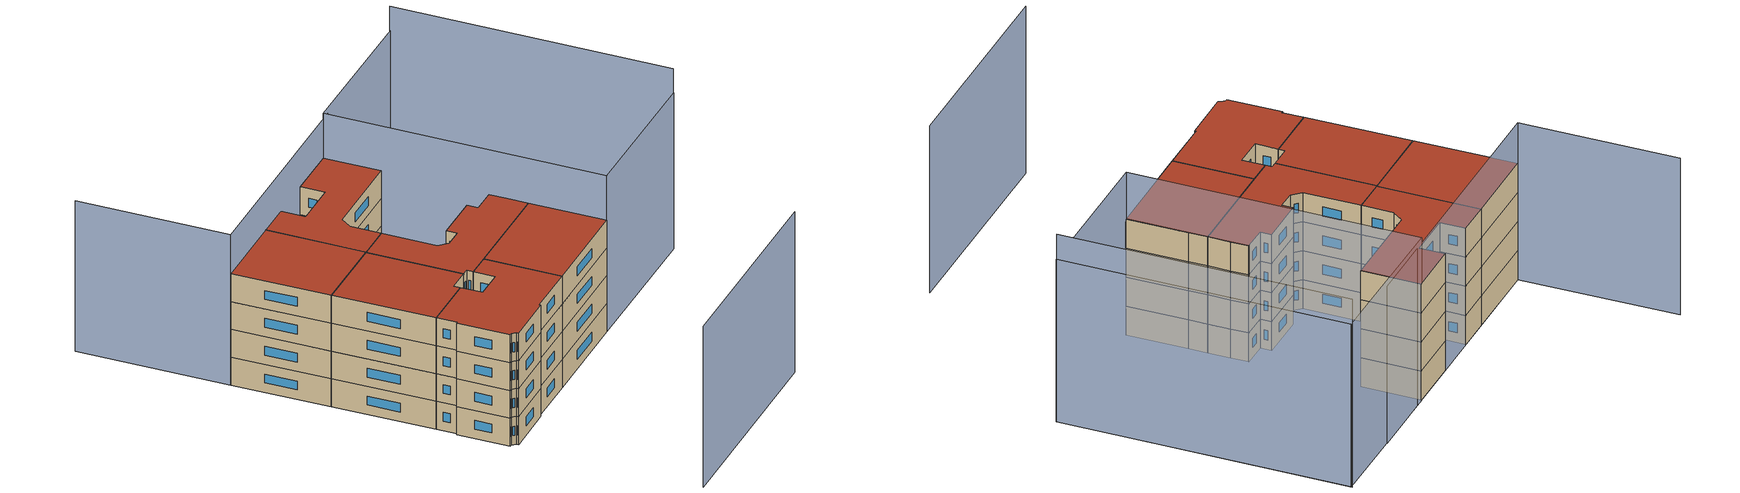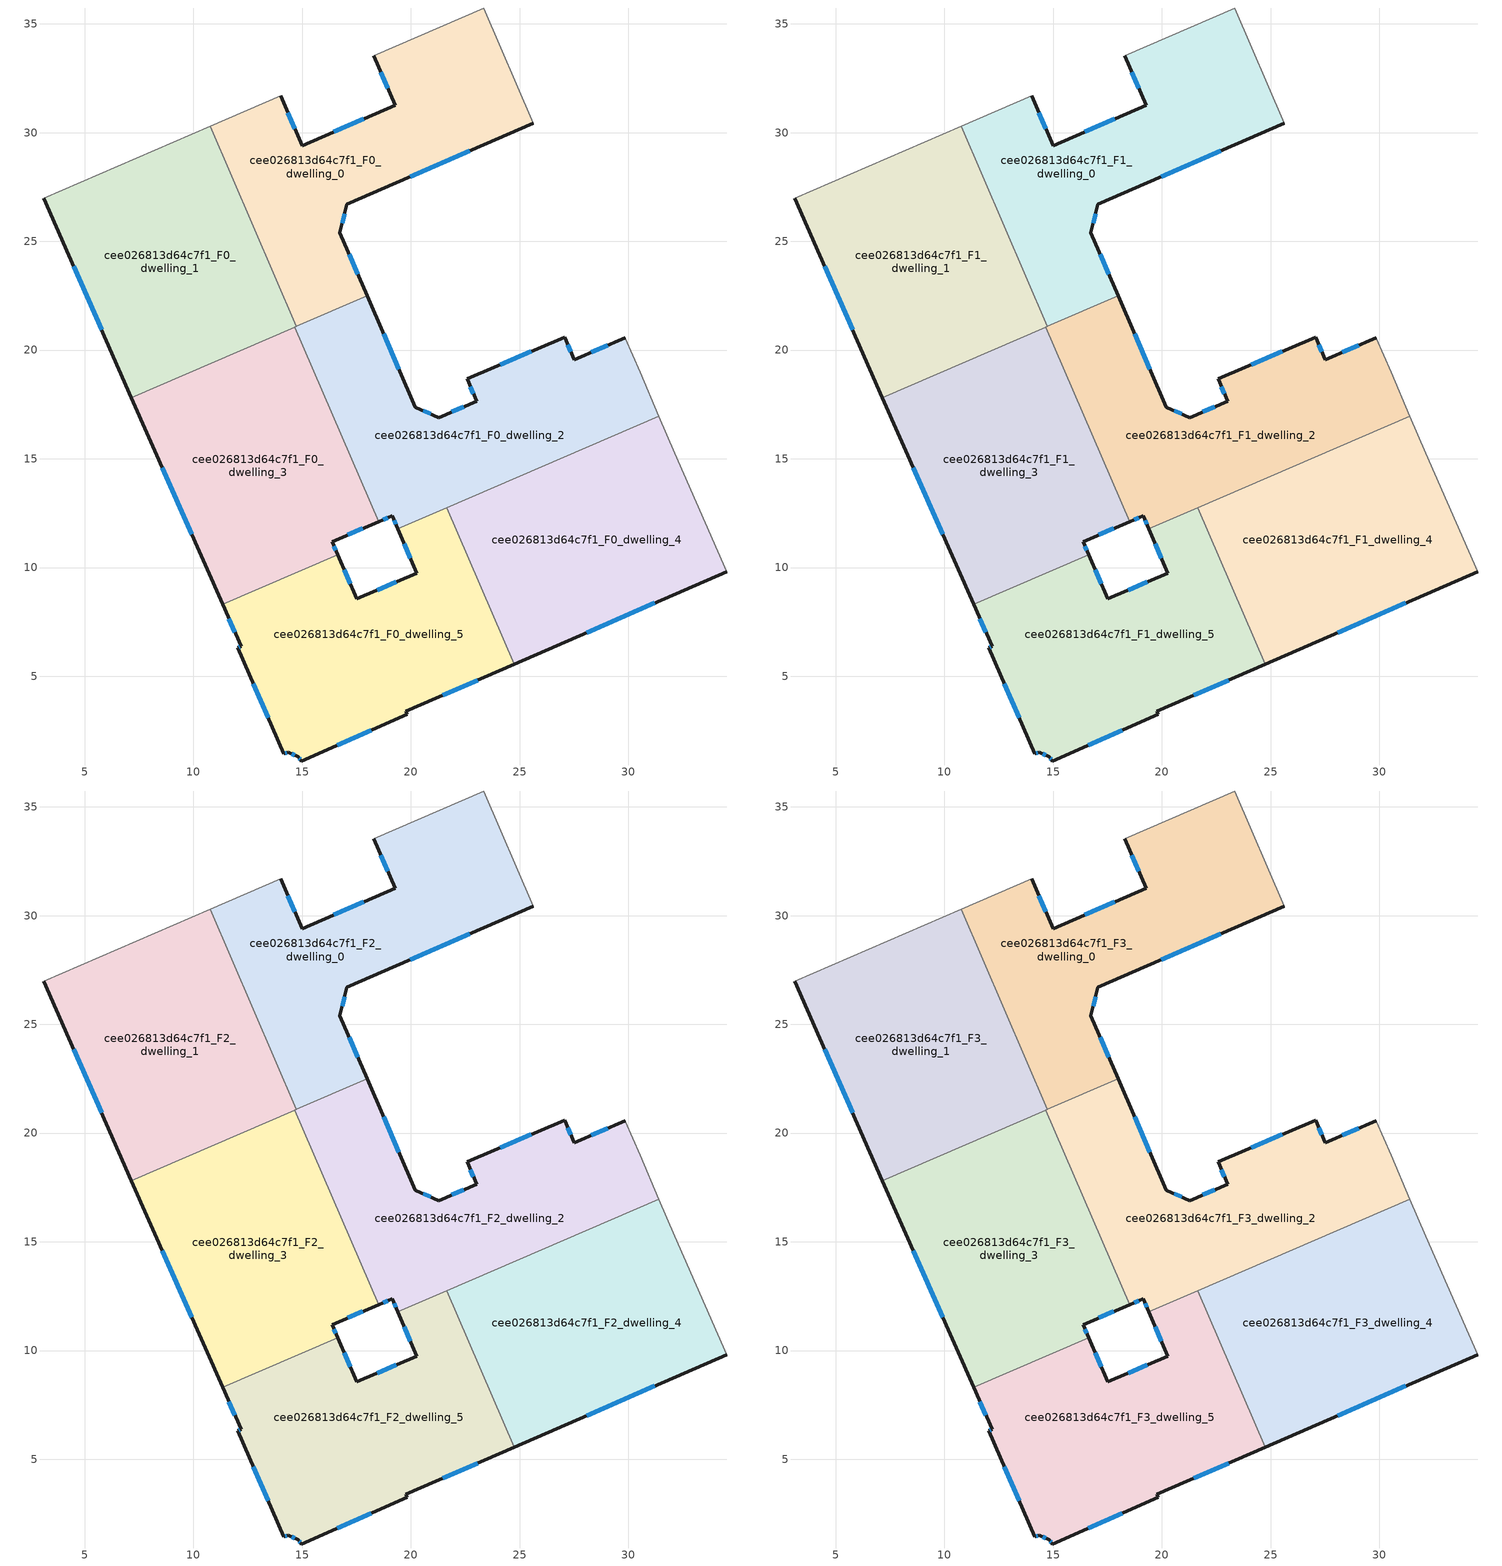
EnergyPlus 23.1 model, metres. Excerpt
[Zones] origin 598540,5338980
cee026813d64c7f1_F0_dwelling_0
 floor ground (EU_floor_Construction): 23.34,35.73 25.63,30.42 17.05,26.71 16.73,25.39 17.99,22.5 14.73,21.09 10.76,30.28 14.01,31.69 15,29.41 19.27,31.26 18.28,33.54 z0
 wall outside (EU_wall_Construction): 18.28,33.54 19.27,31.26 15,29.41 14.01,31.69 / 17.99,22.5 16.73,25.39 17.05,26.71 25.63,30.42 z0:3
 wall adiabatic (EU_wall_Construction): 25.63,30.42 23.34,35.73 18.28,33.54 / 14.01,31.69 10.76,30.28 z0:3
 wall to cee026813d64c7f1_F0_dwelling_1 (EU_wall_Construction): 10.76,30.28 14.73,21.09 z0:3
 wall to cee026813d64c7f1_F0_dwelling_2 (EU_wall_Construction): 14.73,21.09 17.99,22.5 z0:3
 window (EU_Window_Construction): 18.62,32.77 18.94,32.04 / 19.97,27.97 22.71,29.16 / 16.84,25.84 16.94,26.26 / 17.56,23.48 17.16,24.4 / 14.66,30.18 14.34,30.91 / 17.82,30.63 16.45,30.04 z1.02:1.98
cee026813d64c7f1_F0_dwelling_1
 floor ground (EU_floor_Construction): 10.76,30.28 14.73,21.09 7.14,17.82 3.11,26.97 z0
 wall outside (EU_wall_Construction): 3.11,26.97 7.14,17.82 z0:3
 wall adiabatic (EU_wall_Construction): 10.76,30.28 3.11,26.97 z0:3
 wall to cee026813d64c7f1_F0_dwelling_3 (EU_wall_Construction): 7.14,17.82 14.65,21.06 z0:3
 wall to cee026813d64c7f1_F0_dwelling_2 (EU_wall_Construction): 14.65,21.06 14.73,21.09 z0:3
 window (EU_Window_Construction): 4.48,23.86 5.77,20.93 z1.02:1.98
cee026813d64c7f1_F0_dwelling_2
 floor ground (EU_floor_Construction): 29.85,20.58 29.86,20.53 30.54,18.99 31.4,16.96 19.4,11.78 19.14,12.38 18.51,12.11 14.65,21.06 17.99,22.5 20.2,17.38 21.27,16.9 23.02,17.65 22.58,18.67 27.07,20.6 27.51,19.57 z0
 wall outside (EU_wall_Construction): 29.85,20.58 27.51,19.57 27.07,20.6 22.58,18.67 23.02,17.65 21.27,16.9 20.2,17.38 17.99,22.5 / 18.51,12.11 19.14,12.38 19.4,11.78 z0:3
 wall adiabatic (EU_wall_Construction): 31.4,16.96 30.54,18.99 29.86,20.53 29.85,20.58 z0:3
 wall to cee026813d64c7f1_F0_dwelling_3 (EU_wall_Construction): 14.65,21.06 18.51,12.11 z0:3
 wall to cee026813d64c7f1_F0_dwelling_4 (EU_wall_Construction): 21.65,12.76 31.4,16.96 z0:3
 wall to cee026813d64c7f1_F0_dwelling_5 (EU_wall_Construction): 19.4,11.78 21.65,12.76 z0:3
 window (EU_Window_Construction): 25.54,19.94 24.11,19.32 / 27.36,19.92 27.22,20.25 / 29.05,20.23 28.3,19.91 / 19.23,12.18 19.31,11.99 / 18.73,12.2 18.93,12.29 / 19.45,19.12 18.74,20.76 / 20.91,17.06 20.57,17.21 / 22.42,17.39 21.87,17.15 / 22.73,18.32 22.87,17.99 z1.02:1.98
cee026813d64c7f1_F0_dwelling_3
 floor ground (EU_floor_Construction): 14.65,21.06 18.51,12.11 16.37,11.19 16.63,10.59 11.34,8.3 7.14,17.82 z0
 wall outside (EU_wall_Construction): 7.14,17.82 11.34,8.3 / 16.63,10.59 16.37,11.19 18.51,12.11 z0:3
 wall to cee026813d64c7f1_F0_dwelling_5 (EU_wall_Construction): 11.34,8.3 16.63,10.59 z0:3
 window (EU_Window_Construction): 8.57,14.58 9.91,11.54 / 17.1,11.5 17.78,11.8 / 16.54,10.79 16.46,10.99 z1.02:1.98
cee026813d64c7f1_F0_dwelling_4
 floor ground (EU_floor_Construction): 32.13,15.26 34.53,9.82 24.76,5.56 21.65,12.76 31.4,16.96 z0
 wall outside (EU_wall_Construction): 24.76,5.56 34.53,9.82 z0:3
 wall to cee026813d64c7f1_F0_dwelling_5 (EU_wall_Construction): 21.65,12.76 24.76,5.56 z0:3
 wall adiabatic (EU_wall_Construction): 34.53,9.82 32.13,15.26 31.4,16.96 z0:3
 window (EU_Window_Construction): 28.08,7.01 31.2,8.37 z1.02:1.98
cee026813d64c7f1_F0_dwelling_5
 floor ground (EU_floor_Construction): 21.65,12.76 24.76,5.56 19.77,3.39 19.82,3.26 14.95,1.1 14.83,1.3 14.35,1.5 14.15,1.43 12.03,6.31 12.19,6.37 11.34,8.3 16.63,10.59 17.51,8.55 20.28,9.74 19.4,11.78 z0
 wall outside (EU_wall_Construction): 11.34,8.3 12.19,6.37 12.03,6.31 14.15,1.43 14.35,1.5 14.83,1.3 14.95,1.1 19.82,3.26 19.77,3.39 24.76,5.56 / 19.4,11.78 20.28,9.74 17.51,8.55 16.63,10.59 z0:3
 window (EU_Window_Construction): 16.61,1.84 18.16,2.52 / 14.87,1.24 14.91,1.17 / 14.51,1.43 14.67,1.37 / 14.22,1.45 14.28,1.47 / 12.75,4.65 13.43,3.09 / 12.13,6.35 12.08,6.33 / 11.63,7.64 11.9,7.03 / 17.21,9.25 16.93,9.9 / 19.33,9.34 18.45,8.96 / 19.7,11.09 19.98,10.44 / 21.47,4.13 23.06,4.82 z1.02:1.98
cee026813d64c7f1_F1_dwelling_0
 floor to cee026813d64c7f1_F0_dwelling_0 (EU_floor_Construction): 23.34,35.73 25.63,30.42 17.05,26.71 16.73,25.39 17.99,22.5 14.73,21.09 10.76,30.28 14.01,31.69 15,29.41 19.27,31.26 18.28,33.54 z3
 wall outside (EU_wall_Construction): 18.28,33.54 19.27,31.26 15,29.41 14.01,31.69 / 17.99,22.5 16.73,25.39 17.05,26.71 25.63,30.42 z3:6
 wall adiabatic (EU_wall_Construction): 25.63,30.42 23.34,35.73 18.28,33.54 / 14.01,31.69 10.76,30.28 z3:6
 wall to cee026813d64c7f1_F1_dwelling_1 (EU_wall_Construction): 10.76,30.28 14.73,21.09 z3:6
 wall to cee026813d64c7f1_F1_dwelling_2 (EU_wall_Construction): 14.73,21.09 17.99,22.5 z3:6
 window (EU_Window_Construction): 18.62,32.77 18.94,32.04 / 19.97,27.97 22.71,29.16 / 16.84,25.84 16.94,26.26 / 17.56,23.48 17.16,24.4 / 14.66,30.18 14.34,30.91 / 17.82,30.63 16.45,30.04 z4.02:4.98
cee026813d64c7f1_F1_dwelling_1
 floor to cee026813d64c7f1_F0_dwelling_1 (EU_floor_Construction): 10.76,30.28 14.73,21.09 7.14,17.82 3.11,26.97 z3
 wall outside (EU_wall_Construction): 3.11,26.97 7.14,17.82 z3:6
 wall adiabatic (EU_wall_Construction): 10.76,30.28 3.11,26.97 z3:6
 wall to cee026813d64c7f1_F1_dwelling_3 (EU_wall_Construction): 7.14,17.82 14.65,21.06 z3:6
 wall to cee026813d64c7f1_F1_dwelling_2 (EU_wall_Construction): 14.65,21.06 14.73,21.09 z3:6
 window (EU_Window_Construction): 4.48,23.86 5.77,20.93 z4.02:4.98
cee026813d64c7f1_F1_dwelling_2
 floor to cee026813d64c7f1_F0_dwelling_2 (EU_floor_Construction): 29.85,20.58 29.86,20.53 30.54,18.99 31.4,16.96 19.4,11.78 19.14,12.38 18.51,12.11 14.65,21.06 17.99,22.5 20.2,17.38 21.27,16.9 23.02,17.65 22.58,18.67 27.07,20.6 27.51,19.57 z3
 wall outside (EU_wall_Construction): 29.85,20.58 27.51,19.57 27.07,20.6 22.58,18.67 23.02,17.65 21.27,16.9 20.2,17.38 17.99,22.5 / 18.51,12.11 19.14,12.38 19.4,11.78 z3:6
 wall adiabatic (EU_wall_Construction): 31.4,16.96 30.54,18.99 29.86,20.53 29.85,20.58 z3:6
 wall to cee026813d64c7f1_F1_dwelling_3 (EU_wall_Construction): 14.65,21.06 18.51,12.11 z3:6
 wall to cee026813d64c7f1_F1_dwelling_4 (EU_wall_Construction): 21.65,12.76 31.4,16.96 z3:6
 wall to cee026813d64c7f1_F1_dwelling_5 (EU_wall_Construction): 19.4,11.78 21.65,12.76 z3:6
 window (EU_Window_Construction): 25.54,19.94 24.11,19.32 / 27.36,19.92 27.22,20.25 / 29.05,20.23 28.3,19.91 / 19.23,12.18 19.31,11.99 / 18.73,12.2 18.93,12.29 / 19.45,19.12 18.74,20.76 / 20.91,17.06 20.57,17.21 / 22.42,17.39 21.87,17.15 / 22.73,18.32 22.87,17.99 z4.02:4.98
cee026813d64c7f1_F1_dwelling_3
 floor to cee026813d64c7f1_F0_dwelling_3 (EU_floor_Construction): 14.65,21.06 18.51,12.11 16.37,11.19 16.63,10.59 11.34,8.3 7.14,17.82 z3
 wall outside (EU_wall_Construction): 7.14,17.82 11.34,8.3 / 16.63,10.59 16.37,11.19 18.51,12.11 z3:6
 wall to cee026813d64c7f1_F1_dwelling_5 (EU_wall_Construction): 11.34,8.3 16.63,10.59 z3:6
 window (EU_Window_Construction): 8.57,14.58 9.91,11.54 / 17.1,11.5 17.78,11.8 / 16.54,10.79 16.46,10.99 z4.02:4.98
cee026813d64c7f1_F1_dwelling_4
 floor to cee026813d64c7f1_F0_dwelling_4 (EU_floor_Construction): 32.13,15.26 34.53,9.82 24.76,5.56 21.65,12.76 31.4,16.96 z3
 wall outside (EU_wall_Construction): 24.76,5.56 34.53,9.82 z3:6
 wall to cee026813d64c7f1_F1_dwelling_5 (EU_wall_Construction): 21.65,12.76 24.76,5.56 z3:6
 wall adiabatic (EU_wall_Construction): 34.53,9.82 32.13,15.26 31.4,16.96 z3:6
 window (EU_Window_Construction): 28.08,7.01 31.2,8.37 z4.02:4.98
cee026813d64c7f1_F1_dwelling_5
 floor to cee026813d64c7f1_F0_dwelling_5 (EU_floor_Construction): 21.65,12.76 24.76,5.56 19.77,3.39 19.82,3.26 14.95,1.1 14.83,1.3 14.35,1.5 14.15,1.43 12.03,6.31 12.19,6.37 11.34,8.3 16.63,10.59 17.51,8.55 20.28,9.74 19.4,11.78 z3
 wall outside (EU_wall_Construction): 11.34,8.3 12.19,6.37 12.03,6.31 14.15,1.43 14.35,1.5 14.83,1.3 14.95,1.1 19.82,3.26 19.77,3.39 24.76,5.56 / 19.4,11.78 20.28,9.74 17.51,8.55 16.63,10.59 z3:6
 window (EU_Window_Construction): 16.61,1.84 18.16,2.52 / 14.87,1.24 14.91,1.17 / 14.51,1.43 14.67,1.37 / 14.22,1.45 14.28,1.47 / 12.75,4.65 13.43,3.09 / 12.13,6.35 12.08,6.33 / 11.63,7.64 11.9,7.03 / 17.21,9.25 16.93,9.9 / 19.33,9.34 18.45,8.96 / 19.7,11.09 19.98,10.44 / 21.47,4.13 23.06,4.82 z4.02:4.98
cee026813d64c7f1_F2_dwelling_0
 floor to cee026813d64c7f1_F1_dwelling_0 (EU_floor_Construction): 23.34,35.73 25.63,30.42 17.05,26.71 16.73,25.39 17.99,22.5 14.73,21.09 10.76,30.28 14.01,31.69 15,29.41 19.27,31.26 18.28,33.54 z6
 wall outside (EU_wall_Construction): 18.28,33.54 19.27,31.26 15,29.41 14.01,31.69 / 17.99,22.5 16.73,25.39 17.05,26.71 25.63,30.42 z6:9
 wall adiabatic (EU_wall_Construction): 25.63,30.42 23.34,35.73 18.28,33.54 / 14.01,31.69 10.76,30.28 z6:9
 wall to cee026813d64c7f1_F2_dwelling_1 (EU_wall_Construction): 10.76,30.28 14.73,21.09 z6:9
 wall to cee026813d64c7f1_F2_dwelling_2 (EU_wall_Construction): 14.73,21.09 17.99,22.5 z6:9
 window (EU_Window_Construction): 18.62,32.77 18.94,32.04 / 19.97,27.97 22.71,29.16 / 16.84,25.84 16.94,26.26 / 17.56,23.48 17.16,24.4 / 14.66,30.18 14.34,30.91 / 17.82,30.63 16.45,30.04 z7.02:7.98
cee026813d64c7f1_F2_dwelling_1
 floor to cee026813d64c7f1_F1_dwelling_1 (EU_floor_Construction): 10.76,30.28 14.73,21.09 7.14,17.82 3.11,26.97 z6
 wall outside (EU_wall_Construction): 3.11,26.97 7.14,17.82 z6:9
 wall adiabatic (EU_wall_Construction): 10.76,30.28 3.11,26.97 z6:9
 wall to cee026813d64c7f1_F2_dwelling_3 (EU_wall_Construction): 7.14,17.82 14.65,21.06 z6:9
 wall to cee026813d64c7f1_F2_dwelling_2 (EU_wall_Construction): 14.65,21.06 14.73,21.09 z6:9
 window (EU_Window_Construction): 4.48,23.86 5.77,20.93 z7.02:7.98
cee026813d64c7f1_F2_dwelling_2
 floor to cee026813d64c7f1_F1_dwelling_2 (EU_floor_Construction): 29.85,20.58 29.86,20.53 30.54,18.99 31.4,16.96 19.4,11.78 19.14,12.38 18.51,12.11 14.65,21.06 17.99,22.5 20.2,17.38 21.27,16.9 23.02,17.65 22.58,18.67 27.07,20.6 27.51,19.57 z6
 wall outside (EU_wall_Construction): 29.85,20.58 27.51,19.57 27.07,20.6 22.58,18.67 23.02,17.65 21.27,16.9 20.2,17.38 17.99,22.5 / 18.51,12.11 19.14,12.38 19.4,11.78 z6:9
 wall adiabatic (EU_wall_Construction): 31.4,16.96 30.54,18.99 29.86,20.53 29.85,20.58 z6:9
 wall to cee026813d64c7f1_F2_dwelling_3 (EU_wall_Construction): 14.65,21.06 18.51,12.11 z6:9
 wall to cee026813d64c7f1_F2_dwelling_4 (EU_wall_Construction): 21.65,12.76 31.4,16.96 z6:9
 wall to cee026813d64c7f1_F2_dwelling_5 (EU_wall_Construction): 19.4,11.78 21.65,12.76 z6:9
 window (EU_Window_Construction): 25.54,19.94 24.11,19.32 / 27.36,19.92 27.22,20.25 / 29.05,20.23 28.3,19.91 / 19.23,12.18 19.31,11.99 / 18.73,12.2 18.93,12.29 / 19.45,19.12 18.74,20.76 / 20.91,17.06 20.57,17.21 / 22.42,17.39 21.87,17.15 / 22.73,18.32 22.87,17.99 z7.02:7.98
cee026813d64c7f1_F2_dwelling_3
 floor to cee026813d64c7f1_F1_dwelling_3 (EU_floor_Construction): 14.65,21.06 18.51,12.11 16.37,11.19 16.63,10.59 11.34,8.3 7.14,17.82 z6
 wall outside (EU_wall_Construction): 7.14,17.82 11.34,8.3 / 16.63,10.59 16.37,11.19 18.51,12.11 z6:9
 wall to cee026813d64c7f1_F2_dwelling_5 (EU_wall_Construction): 11.34,8.3 16.63,10.59 z6:9
 window (EU_Window_Construction): 8.57,14.58 9.91,11.54 / 17.1,11.5 17.78,11.8 / 16.54,10.79 16.46,10.99 z7.02:7.98
cee026813d64c7f1_F2_dwelling_4
 floor to cee026813d64c7f1_F1_dwelling_4 (EU_floor_Construction): 32.13,15.26 34.53,9.82 24.76,5.56 21.65,12.76 31.4,16.96 z6
 wall outside (EU_wall_Construction): 24.76,5.56 34.53,9.82 z6:9
 wall to cee026813d64c7f1_F2_dwelling_5 (EU_wall_Construction): 21.65,12.76 24.76,5.56 z6:9
 wall adiabatic (EU_wall_Construction): 34.53,9.82 32.13,15.26 31.4,16.96 z6:9
 window (EU_Window_Construction): 28.08,7.01 31.2,8.37 z7.02:7.98
cee026813d64c7f1_F2_dwelling_5
 floor to cee026813d64c7f1_F1_dwelling_5 (EU_floor_Construction): 21.65,12.76 24.76,5.56 19.77,3.39 19.82,3.26 14.95,1.1 14.83,1.3 14.35,1.5 14.15,1.43 12.03,6.31 12.19,6.37 11.34,8.3 16.63,10.59 17.51,8.55 20.28,9.74 19.4,11.78 z6
 wall outside (EU_wall_Construction): 11.34,8.3 12.19,6.37 12.03,6.31 14.15,1.43 14.35,1.5 14.83,1.3 14.95,1.1 19.82,3.26 19.77,3.39 24.76,5.56 / 19.4,11.78 20.28,9.74 17.51,8.55 16.63,10.59 z6:9
 window (EU_Window_Construction): 16.61,1.84 18.16,2.52 / 14.87,1.24 14.91,1.17 / 14.51,1.43 14.67,1.37 / 14.22,1.45 14.28,1.47 / 12.75,4.65 13.43,3.09 / 12.13,6.35 12.08,6.33 / 11.63,7.64 11.9,7.03 / 17.21,9.25 16.93,9.9 / 19.33,9.34 18.45,8.96 / 19.7,11.09 19.98,10.44 / 21.47,4.13 23.06,4.82 z7.02:7.98
cee026813d64c7f1_F3_dwelling_0
 floor to cee026813d64c7f1_F2_dwelling_0 (EU_floor_Construction): 23.34,35.73 25.63,30.42 17.05,26.71 16.73,25.39 17.99,22.5 14.73,21.09 10.76,30.28 14.01,31.69 15,29.41 19.27,31.26 18.28,33.54 z9
 wall outside (EU_wall_Construction): 18.28,33.54 19.27,31.26 15,29.41 14.01,31.69 / 17.99,22.5 16.73,25.39 17.05,26.71 25.63,30.42 z9:12
 wall adiabatic (EU_wall_Construction): 25.63,30.42 23.34,35.73 18.28,33.54 / 14.01,31.69 10.76,30.28 z9:12
 wall to cee026813d64c7f1_F3_dwelling_1 (EU_wall_Construction): 10.76,30.28 14.73,21.09 z9:12
 wall to cee026813d64c7f1_F3_dwelling_2 (EU_wall_Construction): 14.73,21.09 17.99,22.5 z9:12
 window (EU_Window_Construction): 18.62,32.77 18.94,32.04 / 19.97,27.97 22.71,29.16 / 16.84,25.84 16.94,26.26 / 17.56,23.48 17.16,24.4 / 14.66,30.18 14.34,30.91 / 17.82,30.63 16.45,30.04 z10.02:10.98
 roof outside (EU_roof_Construction): 17.99,22.5 16.73,25.39 17.05,26.71 25.63,30.42 23.34,35.73 18.28,33.54 19.27,31.26 15,29.41 14.01,31.69 10.76,30.28 14.73,21.09 z12
cee026813d64c7f1_F3_dwelling_1
 floor to cee026813d64c7f1_F2_dwelling_1 (EU_floor_Construction): 10.76,30.28 14.73,21.09 7.14,17.82 3.11,26.97 z9
 wall outside (EU_wall_Construction): 3.11,26.97 7.14,17.82 z9:12
 wall adiabatic (EU_wall_Construction): 10.76,30.28 3.11,26.97 z9:12
 wall to cee026813d64c7f1_F3_dwelling_3 (EU_wall_Construction): 7.14,17.82 14.65,21.06 z9:12
 wall to cee026813d64c7f1_F3_dwelling_2 (EU_wall_Construction): 14.65,21.06 14.73,21.09 z9:12
 window (EU_Window_Construction): 4.48,23.86 5.77,20.93 z10.02:10.98
 roof outside (EU_roof_Construction): 14.73,21.09 10.76,30.28 3.11,26.97 7.14,17.82 z12
cee026813d64c7f1_F3_dwelling_2
 floor to cee026813d64c7f1_F2_dwelling_2 (EU_floor_Construction): 29.85,20.58 29.86,20.53 30.54,18.99 31.4,16.96 19.4,11.78 19.14,12.38 18.51,12.11 14.65,21.06 17.99,22.5 20.2,17.38 21.27,16.9 23.02,17.65 22.58,18.67 27.07,20.6 27.51,19.57 z9
 wall outside (EU_wall_Construction): 29.85,20.58 27.51,19.57 27.07,20.6 22.58,18.67 23.02,17.65 21.27,16.9 20.2,17.38 17.99,22.5 / 18.51,12.11 19.14,12.38 19.4,11.78 z9:12
 wall adiabatic (EU_wall_Construction): 31.4,16.96 30.54,18.99 29.86,20.53 29.85,20.58 z9:12
 wall to cee026813d64c7f1_F3_dwelling_3 (EU_wall_Construction): 14.65,21.06 18.51,12.11 z9:12
 wall to cee026813d64c7f1_F3_dwelling_4 (EU_wall_Construction): 21.65,12.76 31.4,16.96 z9:12
 wall to cee026813d64c7f1_F3_dwelling_5 (EU_wall_Construction): 19.4,11.78 21.65,12.76 z9:12
 window (EU_Window_Construction): 25.54,19.94 24.11,19.32 / 27.36,19.92 27.22,20.25 / 29.05,20.23 28.3,19.91 / 19.23,12.18 19.31,11.99 / 18.73,12.2 18.93,12.29 / 19.45,19.12 18.74,20.76 / 20.91,17.06 20.57,17.21 / 22.42,17.39 21.87,17.15 / 22.73,18.32 22.87,17.99 z10.02:10.98
 roof outside (EU_roof_Construction): 31.4,16.96 30.54,18.99 29.86,20.53 29.85,20.58 27.51,19.57 27.07,20.6 22.58,18.67 23.02,17.65 21.27,16.9 20.2,17.38 17.99,22.5 14.65,21.06 18.51,12.11 19.14,12.38 19.4,11.78 z12
cee026813d64c7f1_F3_dwelling_3
 floor to cee026813d64c7f1_F2_dwelling_3 (EU_floor_Construction): 14.65,21.06 18.51,12.11 16.37,11.19 16.63,10.59 11.34,8.3 7.14,17.82 z9
 wall outside (EU_wall_Construction): 7.14,17.82 11.34,8.3 / 16.63,10.59 16.37,11.19 18.51,12.11 z9:12
 wall to cee026813d64c7f1_F3_dwelling_5 (EU_wall_Construction): 11.34,8.3 16.63,10.59 z9:12
 window (EU_Window_Construction): 8.57,14.58 9.91,11.54 / 17.1,11.5 17.78,11.8 / 16.54,10.79 16.46,10.99 z10.02:10.98
 roof outside (EU_roof_Construction): 16.63,10.59 16.37,11.19 18.51,12.11 14.65,21.06 7.14,17.82 11.34,8.3 z12
cee026813d64c7f1_F3_dwelling_4
 floor to cee026813d64c7f1_F2_dwelling_4 (EU_floor_Construction): 32.13,15.26 34.53,9.82 24.76,5.56 21.65,12.76 31.4,16.96 z9
 wall outside (EU_wall_Construction): 24.76,5.56 34.53,9.82 z9:12
 wall to cee026813d64c7f1_F3_dwelling_5 (EU_wall_Construction): 21.65,12.76 24.76,5.56 z9:12
 wall adiabatic (EU_wall_Construction): 34.53,9.82 32.13,15.26 31.4,16.96 z9:12
 window (EU_Window_Construction): 28.08,7.01 31.2,8.37 z10.02:10.98
 roof outside (EU_roof_Construction): 34.53,9.82 32.13,15.26 31.4,16.96 21.65,12.76 24.76,5.56 z12
cee026813d64c7f1_F3_dwelling_5
 floor to cee026813d64c7f1_F2_dwelling_5 (EU_floor_Construction): 21.65,12.76 24.76,5.56 19.77,3.39 19.82,3.26 14.95,1.1 14.83,1.3 14.35,1.5 14.15,1.43 12.03,6.31 12.19,6.37 11.34,8.3 16.63,10.59 17.51,8.55 20.28,9.74 19.4,11.78 z9
 wall outside (EU_wall_Construction): 11.34,8.3 12.19,6.37 12.03,6.31 14.15,1.43 14.35,1.5 14.83,1.3 14.95,1.1 19.82,3.26 19.77,3.39 24.76,5.56 / 19.4,11.78 20.28,9.74 17.51,8.55 16.63,10.59 z9:12
 window (EU_Window_Construction): 16.61,1.84 18.16,2.52 / 14.87,1.24 14.91,1.17 / 14.51,1.43 14.67,1.37 / 14.22,1.45 14.28,1.47 / 12.75,4.65 13.43,3.09 / 12.13,6.35 12.08,6.33 / 11.63,7.64 11.9,7.03 / 17.21,9.25 16.93,9.9 / 19.33,9.34 18.45,8.96 / 19.7,11.09 19.98,10.44 / 21.47,4.13 23.06,4.82 z10.02:10.98
 roof outside (EU_roof_Construction): 24.76,5.56 21.65,12.76 19.4,11.78 20.28,9.74 17.51,8.55 16.63,10.59 11.34,8.3 12.19,6.37 12.03,6.31 14.15,1.43 14.35,1.5 14.83,1.3 14.95,1.1 19.82,3.26 19.77,3.39 z12
shading: 21.98,-16.01 42.04,-7.31 z0:17.3; 34.47,9.79 23.33,35.75 / 23.33,35.75 37.93,42.02 / 37.93,42.02 49.07,16.06 / 49.07,16.06 34.47,9.79 z0:16.8; 49.04,16.11 37.88,42.08 z0:19.4; 30.53,38.88 3.12,26.95 / 3.12,26.95 -3.07,41.17 z0:16.2
[Building]
EU S2 Campaign: North Axis=0; Terrain=City; Solar Distribution=FullExterior
[Site:Location]
Vienna: Latitude=48; Longitude=16.5; Time Zone=1; Elevation=183
[SizingPeriod:WeatherFileDays]
AnnualSizingPeriod: Begin Month=1; Begin Day of Month=1; End Month=12; End Day of Month=31; Day of Week for Start Day=Monday; Use Weather File Daylight Saving Period=No; Use Weather File Rain and Snow Indicators=No
[MATERIAL]
EU_InternalMass_Material: Roughness=MediumRough; Thickness=0.1; Conductivity=1; Density=1800; Specific Heat=900; Thermal Absorptance=0.9; Solar Absorptance=0.7; Visible Absorptance=0.7
[MATERIAL:NOMASS] Roughness=MediumRough; Thermal Absorptance=0.9; Solar Absorptance=0.7; Visible Absorptance=0.7
Name | Thermal Resistance
EU_wall_NoMass | 0.942466
EU_roof_NoMass | 0.551687
EU_floor_NoMass | 0.66527
[WINDOWMATERIAL:SIMPLEGLAZINGSYSTEM]
EU_Window_SimpleGlazing: UFactor=2.03367; Solar Heat Gain Coefficient=0.65; Visible Transmittance=0.65
[CONSTRUCTION]
EU_wall_Construction: EU_wall_NoMass
EU_roof_Construction: EU_roof_NoMass
EU_floor_Construction: EU_floor_NoMass
EU_Window_Construction: EU_Window_SimpleGlazing
EU_InternalMass_Construction: EU_InternalMass_Material
[ZONE] Type=1; Multiplier=1; Ceiling Height=autocalculate; Floor Area=autocalculate; Part of Total Floor Area=Yes
Name | Volume
cee026813d64c7f1_F0_dwelling_0; cee026813d64c7f1_F1_dwelling_0; cee026813d64c7f1_F2_dwelling_0; cee026813d64c7f1_F3_dwelling_0; cee026813d64c7f1_F0_dwelling_2; cee026813d64c7f1_F1_dwelling_2; cee026813d64c7f1_F2_dwelling_2; cee026813d64c7f1_F3_dwelling_2 | 249.229
cee026813d64c7f1_F0_dwelling_1; cee026813d64c7f1_F1_dwelling_1; cee026813d64c7f1_F2_dwelling_1; cee026813d64c7f1_F3_dwelling_1; cee026813d64c7f1_F0_dwelling_4; cee026813d64c7f1_F1_dwelling_4; cee026813d64c7f1_F2_dwelling_4; cee026813d64c7f1_F3_dwelling_4 | 249.231
cee026813d64c7f1_F0_dwelling_3; cee026813d64c7f1_F1_dwelling_3; cee026813d64c7f1_F2_dwelling_3; cee026813d64c7f1_F3_dwelling_3; cee026813d64c7f1_F0_dwelling_5; cee026813d64c7f1_F1_dwelling_5; cee026813d64c7f1_F2_dwelling_5; cee026813d64c7f1_F3_dwelling_5 | 249.237
[INTERNALMASS] Construction=EU_InternalMass_Construction
Name | Zone or ZoneList | Surface Area
cee026813d64c7f1_F0_dwelling_0_EU_InternalMass | cee026813d64c7f1_F0_dwelling_0 | 83.0754
cee026813d64c7f1_F0_dwelling_1_EU_InternalMass | cee026813d64c7f1_F0_dwelling_1 | 83.0773
cee026813d64c7f1_F0_dwelling_2_EU_InternalMass | cee026813d64c7f1_F0_dwelling_2 | 83.0753
cee026813d64c7f1_F0_dwelling_3_EU_InternalMass | cee026813d64c7f1_F0_dwelling_3 | 83.0789
cee026813d64c7f1_F0_dwelling_4_EU_InternalMass | cee026813d64c7f1_F0_dwelling_4 | 83.0757
cee026813d64c7f1_F0_dwelling_5_EU_InternalMass | cee026813d64c7f1_F0_dwelling_5 | 83.0772
cee026813d64c7f1_F1_dwelling_0_EU_InternalMass | cee026813d64c7f1_F1_dwelling_0 | 83.0754
cee026813d64c7f1_F1_dwelling_1_EU_InternalMass | cee026813d64c7f1_F1_dwelling_1 | 83.0773
cee026813d64c7f1_F1_dwelling_2_EU_InternalMass | cee026813d64c7f1_F1_dwelling_2 | 83.0753
cee026813d64c7f1_F1_dwelling_3_EU_InternalMass | cee026813d64c7f1_F1_dwelling_3 | 83.0789
cee026813d64c7f1_F1_dwelling_4_EU_InternalMass | cee026813d64c7f1_F1_dwelling_4 | 83.0757
cee026813d64c7f1_F1_dwelling_5_EU_InternalMass | cee026813d64c7f1_F1_dwelling_5 | 83.0772
cee026813d64c7f1_F2_dwelling_0_EU_InternalMass | cee026813d64c7f1_F2_dwelling_0 | 83.0754
cee026813d64c7f1_F2_dwelling_1_EU_InternalMass | cee026813d64c7f1_F2_dwelling_1 | 83.0773
cee026813d64c7f1_F2_dwelling_2_EU_InternalMass | cee026813d64c7f1_F2_dwelling_2 | 83.0753
cee026813d64c7f1_F2_dwelling_3_EU_InternalMass | cee026813d64c7f1_F2_dwelling_3 | 83.0789
cee026813d64c7f1_F2_dwelling_4_EU_InternalMass | cee026813d64c7f1_F2_dwelling_4 | 83.0757
cee026813d64c7f1_F2_dwelling_5_EU_InternalMass | cee026813d64c7f1_F2_dwelling_5 | 83.0772
cee026813d64c7f1_F3_dwelling_0_EU_InternalMass | cee026813d64c7f1_F3_dwelling_0 | 83.0754
cee026813d64c7f1_F3_dwelling_1_EU_InternalMass | cee026813d64c7f1_F3_dwelling_1 | 83.0773
cee026813d64c7f1_F3_dwelling_2_EU_InternalMass | cee026813d64c7f1_F3_dwelling_2 | 83.0753
cee026813d64c7f1_F3_dwelling_3_EU_InternalMass | cee026813d64c7f1_F3_dwelling_3 | 83.0789
cee026813d64c7f1_F3_dwelling_4_EU_InternalMass | cee026813d64c7f1_F3_dwelling_4 | 83.0757
cee026813d64c7f1_F3_dwelling_5_EU_InternalMass | cee026813d64c7f1_F3_dwelling_5 | 83.0772
[OTHEREQUIPMENT] Fuel Type=Electricity; Design Level Calculation Method=Watts/Area; Power per Zone Floor Area=1; Fraction Latent=0; Fraction Radiant=0; Fraction Lost=0; Carbon Dioxide Generation Rate=0; EndUse Subcategory=EU_Step8_InternalGains
Name | Zone or ZoneList or Space or SpaceList | Schedule
EU_Step8_InternalGain_cee026813d64c7f1_F0_dwelling_0_f000 | cee026813d64c7f1_F0_dwelling_0 | EU_Step8_GainSchedule_cee026813d64c7f1_F0_dwelling_0_f000
EU_Step8_InternalGain_cee026813d64c7f1_F0_dwelling_1_f000 | cee026813d64c7f1_F0_dwelling_1 | EU_Step8_GainSchedule_cee026813d64c7f1_F0_dwelling_1_f000
EU_Step8_InternalGain_cee026813d64c7f1_F0_dwelling_2_f000 | cee026813d64c7f1_F0_dwelling_2 | EU_Step8_GainSchedule_cee026813d64c7f1_F0_dwelling_2_f000
EU_Step8_InternalGain_cee026813d64c7f1_F0_dwelling_3_f000 | cee026813d64c7f1_F0_dwelling_3 | EU_Step8_GainSchedule_cee026813d64c7f1_F0_dwelling_3_f000
EU_Step8_InternalGain_cee026813d64c7f1_F0_dwelling_4_f000 | cee026813d64c7f1_F0_dwelling_4 | EU_Step8_GainSchedule_cee026813d64c7f1_F0_dwelling_4_f000
EU_Step8_InternalGain_cee026813d64c7f1_F0_dwelling_5_f000 | cee026813d64c7f1_F0_dwelling_5 | EU_Step8_GainSchedule_cee026813d64c7f1_F0_dwelling_5_f000
EU_Step8_InternalGain_cee026813d64c7f1_F1_dwelling_0_f000 | cee026813d64c7f1_F1_dwelling_0 | EU_Step8_GainSchedule_cee026813d64c7f1_F1_dwelling_0_f000
EU_Step8_InternalGain_cee026813d64c7f1_F1_dwelling_1_f000 | cee026813d64c7f1_F1_dwelling_1 | EU_Step8_GainSchedule_cee026813d64c7f1_F1_dwelling_1_f000
EU_Step8_InternalGain_cee026813d64c7f1_F1_dwelling_2_f000 | cee026813d64c7f1_F1_dwelling_2 | EU_Step8_GainSchedule_cee026813d64c7f1_F1_dwelling_2_f000
EU_Step8_InternalGain_cee026813d64c7f1_F1_dwelling_3_f000 | cee026813d64c7f1_F1_dwelling_3 | EU_Step8_GainSchedule_cee026813d64c7f1_F1_dwelling_3_f000
EU_Step8_InternalGain_cee026813d64c7f1_F1_dwelling_4_f000 | cee026813d64c7f1_F1_dwelling_4 | EU_Step8_GainSchedule_cee026813d64c7f1_F1_dwelling_4_f000
EU_Step8_InternalGain_cee026813d64c7f1_F1_dwelling_5_f000 | cee026813d64c7f1_F1_dwelling_5 | EU_Step8_GainSchedule_cee026813d64c7f1_F1_dwelling_5_f000
EU_Step8_InternalGain_cee026813d64c7f1_F2_dwelling_0_f000 | cee026813d64c7f1_F2_dwelling_0 | EU_Step8_GainSchedule_cee026813d64c7f1_F2_dwelling_0_f000
EU_Step8_InternalGain_cee026813d64c7f1_F2_dwelling_1_f000 | cee026813d64c7f1_F2_dwelling_1 | EU_Step8_GainSchedule_cee026813d64c7f1_F2_dwelling_1_f000
EU_Step8_InternalGain_cee026813d64c7f1_F2_dwelling_2_f000 | cee026813d64c7f1_F2_dwelling_2 | EU_Step8_GainSchedule_cee026813d64c7f1_F2_dwelling_2_f000
EU_Step8_InternalGain_cee026813d64c7f1_F2_dwelling_3_f000 | cee026813d64c7f1_F2_dwelling_3 | EU_Step8_GainSchedule_cee026813d64c7f1_F2_dwelling_3_f000
EU_Step8_InternalGain_cee026813d64c7f1_F2_dwelling_4_f000 | cee026813d64c7f1_F2_dwelling_4 | EU_Step8_GainSchedule_cee026813d64c7f1_F2_dwelling_4_f000
EU_Step8_InternalGain_cee026813d64c7f1_F2_dwelling_5_f000 | cee026813d64c7f1_F2_dwelling_5 | EU_Step8_GainSchedule_cee026813d64c7f1_F2_dwelling_5_f000
EU_Step8_InternalGain_cee026813d64c7f1_F3_dwelling_0_f000 | cee026813d64c7f1_F3_dwelling_0 | EU_Step8_GainSchedule_cee026813d64c7f1_F3_dwelling_0_f000
EU_Step8_InternalGain_cee026813d64c7f1_F3_dwelling_1_f000 | cee026813d64c7f1_F3_dwelling_1 | EU_Step8_GainSchedule_cee026813d64c7f1_F3_dwelling_1_f000
EU_Step8_InternalGain_cee026813d64c7f1_F3_dwelling_2_f000 | cee026813d64c7f1_F3_dwelling_2 | EU_Step8_GainSchedule_cee026813d64c7f1_F3_dwelling_2_f000
EU_Step8_InternalGain_cee026813d64c7f1_F3_dwelling_3_f000 | cee026813d64c7f1_F3_dwelling_3 | EU_Step8_GainSchedule_cee026813d64c7f1_F3_dwelling_3_f000
EU_Step8_InternalGain_cee026813d64c7f1_F3_dwelling_4_f000 | cee026813d64c7f1_F3_dwelling_4 | EU_Step8_GainSchedule_cee026813d64c7f1_F3_dwelling_4_f000
EU_Step8_InternalGain_cee026813d64c7f1_F3_dwelling_5_f000 | cee026813d64c7f1_F3_dwelling_5 | EU_Step8_GainSchedule_cee026813d64c7f1_F3_dwelling_5_f000
[ZONEVENTILATION:DESIGNFLOWRATE] Schedule=EU_AlwaysOn; Design Flow Rate Calculation Method=AirChanges/Hour; Air Changes per Hour=0.530523; Ventilation Type=Natural; Fan Pressure Rise=0; Fan Total Efficiency=1; Constant Term Coefficient=1; Temperature Term Coefficient=0; Velocity Term Coefficient=0; Velocity Squared Term Coefficient=0; Minimum Indoor Temperature=-100; Maximum Indoor Temperature=100; Delta Temperature=-100; Minimum Outdoor Temperature=-100; Maximum Outdoor Temperature=100; Maximum Wind Speed=40
Name | Zone or ZoneList or Space or SpaceList
EU_ConstantAir_cee026813d64c7f1_F0_dwelling_0 | cee026813d64c7f1_F0_dwelling_0
EU_ConstantAir_cee026813d64c7f1_F0_dwelling_1 | cee026813d64c7f1_F0_dwelling_1
EU_ConstantAir_cee026813d64c7f1_F0_dwelling_2 | cee026813d64c7f1_F0_dwelling_2
EU_ConstantAir_cee026813d64c7f1_F0_dwelling_3 | cee026813d64c7f1_F0_dwelling_3
EU_ConstantAir_cee026813d64c7f1_F0_dwelling_4 | cee026813d64c7f1_F0_dwelling_4
EU_ConstantAir_cee026813d64c7f1_F0_dwelling_5 | cee026813d64c7f1_F0_dwelling_5
EU_ConstantAir_cee026813d64c7f1_F1_dwelling_0 | cee026813d64c7f1_F1_dwelling_0
EU_ConstantAir_cee026813d64c7f1_F1_dwelling_1 | cee026813d64c7f1_F1_dwelling_1
EU_ConstantAir_cee026813d64c7f1_F1_dwelling_2 | cee026813d64c7f1_F1_dwelling_2
EU_ConstantAir_cee026813d64c7f1_F1_dwelling_3 | cee026813d64c7f1_F1_dwelling_3
EU_ConstantAir_cee026813d64c7f1_F1_dwelling_4 | cee026813d64c7f1_F1_dwelling_4
EU_ConstantAir_cee026813d64c7f1_F1_dwelling_5 | cee026813d64c7f1_F1_dwelling_5
EU_ConstantAir_cee026813d64c7f1_F2_dwelling_0 | cee026813d64c7f1_F2_dwelling_0
EU_ConstantAir_cee026813d64c7f1_F2_dwelling_1 | cee026813d64c7f1_F2_dwelling_1
EU_ConstantAir_cee026813d64c7f1_F2_dwelling_2 | cee026813d64c7f1_F2_dwelling_2
EU_ConstantAir_cee026813d64c7f1_F2_dwelling_3 | cee026813d64c7f1_F2_dwelling_3
EU_ConstantAir_cee026813d64c7f1_F2_dwelling_4 | cee026813d64c7f1_F2_dwelling_4
EU_ConstantAir_cee026813d64c7f1_F2_dwelling_5 | cee026813d64c7f1_F2_dwelling_5
EU_ConstantAir_cee026813d64c7f1_F3_dwelling_0 | cee026813d64c7f1_F3_dwelling_0
EU_ConstantAir_cee026813d64c7f1_F3_dwelling_1 | cee026813d64c7f1_F3_dwelling_1
EU_ConstantAir_cee026813d64c7f1_F3_dwelling_2 | cee026813d64c7f1_F3_dwelling_2
EU_ConstantAir_cee026813d64c7f1_F3_dwelling_3 | cee026813d64c7f1_F3_dwelling_3
EU_ConstantAir_cee026813d64c7f1_F3_dwelling_4 | cee026813d64c7f1_F3_dwelling_4
EU_ConstantAir_cee026813d64c7f1_F3_dwelling_5 | cee026813d64c7f1_F3_dwelling_5
[HVACTEMPLATE:THERMOSTAT] Constant Heating Setpoint=20; Constant Cooling Setpoint=50
EU_HeatOnly_cee026813d64c7f1_F0_dwelling_0; EU_HeatOnly_cee026813d64c7f1_F0_dwelling_1; EU_HeatOnly_cee026813d64c7f1_F0_dwelling_2; EU_HeatOnly_cee026813d64c7f1_F0_dwelling_3; EU_HeatOnly_cee026813d64c7f1_F0_dwelling_4; EU_HeatOnly_cee026813d64c7f1_F0_dwelling_5; EU_HeatOnly_cee026813d64c7f1_F1_dwelling_0; EU_HeatOnly_cee026813d64c7f1_F1_dwelling_1; EU_HeatOnly_cee026813d64c7f1_F1_dwelling_2; EU_HeatOnly_cee026813d64c7f1_F1_dwelling_3; EU_HeatOnly_cee026813d64c7f1_F1_dwelling_4; EU_HeatOnly_cee026813d64c7f1_F1_dwelling_5; EU_HeatOnly_cee026813d64c7f1_F2_dwelling_0; EU_HeatOnly_cee026813d64c7f1_F2_dwelling_1; EU_HeatOnly_cee026813d64c7f1_F2_dwelling_2; EU_HeatOnly_cee026813d64c7f1_F2_dwelling_3; EU_HeatOnly_cee026813d64c7f1_F2_dwelling_4; EU_HeatOnly_cee026813d64c7f1_F2_dwelling_5; EU_HeatOnly_cee026813d64c7f1_F3_dwelling_0; EU_HeatOnly_cee026813d64c7f1_F3_dwelling_1; EU_HeatOnly_cee026813d64c7f1_F3_dwelling_2; EU_HeatOnly_cee026813d64c7f1_F3_dwelling_3; EU_HeatOnly_cee026813d64c7f1_F3_dwelling_4; EU_HeatOnly_cee026813d64c7f1_F3_dwelling_5
[HVACTEMPLATE:ZONE:IDEALLOADSAIRSYSTEM] System Availability Schedule=EU_AlwaysOn; Maximum Heating Supply Air Temperature=50; Minimum Cooling Supply Air Temperature=13; Maximum Heating Supply Air Humidity Ratio=0.0156; Minimum Cooling Supply Air Humidity Ratio=0.0077; Heating Limit=NoLimit; Cooling Limit=NoLimit; Heating Availability Schedule=EU_AlwaysOn; Cooling Availability Schedule=EU_CoolingOff; Dehumidification Control Type=ConstantSensibleHeatRatio; Cooling Sensible Heat Ratio=0.7; Dehumidification Setpoint=60; Humidification Control Type=None; Humidification Setpoint=30; Outdoor Air Method=None; Outdoor Air Flow Rate per Person=0.00944; Outdoor Air Flow Rate per Zone Floor Area=0; Outdoor Air Flow Rate per Zone=0; Demand Controlled Ventilation Type=None; Outdoor Air Economizer Type=NoEconomizer; Heat Recovery Type=None; Sensible Heat Recovery Effectiveness=0.7; Latent Heat Recovery Effectiveness=0.65
Name | Template Thermostat
cee026813d64c7f1_F0_dwelling_0 | EU_HeatOnly_cee026813d64c7f1_F0_dwelling_0
cee026813d64c7f1_F0_dwelling_1 | EU_HeatOnly_cee026813d64c7f1_F0_dwelling_1
cee026813d64c7f1_F0_dwelling_2 | EU_HeatOnly_cee026813d64c7f1_F0_dwelling_2
cee026813d64c7f1_F0_dwelling_3 | EU_HeatOnly_cee026813d64c7f1_F0_dwelling_3
cee026813d64c7f1_F0_dwelling_4 | EU_HeatOnly_cee026813d64c7f1_F0_dwelling_4
cee026813d64c7f1_F0_dwelling_5 | EU_HeatOnly_cee026813d64c7f1_F0_dwelling_5
cee026813d64c7f1_F1_dwelling_0 | EU_HeatOnly_cee026813d64c7f1_F1_dwelling_0
cee026813d64c7f1_F1_dwelling_1 | EU_HeatOnly_cee026813d64c7f1_F1_dwelling_1
cee026813d64c7f1_F1_dwelling_2 | EU_HeatOnly_cee026813d64c7f1_F1_dwelling_2
cee026813d64c7f1_F1_dwelling_3 | EU_HeatOnly_cee026813d64c7f1_F1_dwelling_3
cee026813d64c7f1_F1_dwelling_4 | EU_HeatOnly_cee026813d64c7f1_F1_dwelling_4
cee026813d64c7f1_F1_dwelling_5 | EU_HeatOnly_cee026813d64c7f1_F1_dwelling_5
cee026813d64c7f1_F2_dwelling_0 | EU_HeatOnly_cee026813d64c7f1_F2_dwelling_0
cee026813d64c7f1_F2_dwelling_1 | EU_HeatOnly_cee026813d64c7f1_F2_dwelling_1
cee026813d64c7f1_F2_dwelling_2 | EU_HeatOnly_cee026813d64c7f1_F2_dwelling_2
cee026813d64c7f1_F2_dwelling_3 | EU_HeatOnly_cee026813d64c7f1_F2_dwelling_3
cee026813d64c7f1_F2_dwelling_4 | EU_HeatOnly_cee026813d64c7f1_F2_dwelling_4
cee026813d64c7f1_F2_dwelling_5 | EU_HeatOnly_cee026813d64c7f1_F2_dwelling_5
cee026813d64c7f1_F3_dwelling_0 | EU_HeatOnly_cee026813d64c7f1_F3_dwelling_0
cee026813d64c7f1_F3_dwelling_1 | EU_HeatOnly_cee026813d64c7f1_F3_dwelling_1
cee026813d64c7f1_F3_dwelling_2 | EU_HeatOnly_cee026813d64c7f1_F3_dwelling_2
cee026813d64c7f1_F3_dwelling_3 | EU_HeatOnly_cee026813d64c7f1_F3_dwelling_3
cee026813d64c7f1_F3_dwelling_4 | EU_HeatOnly_cee026813d64c7f1_F3_dwelling_4
cee026813d64c7f1_F3_dwelling_5 | EU_HeatOnly_cee026813d64c7f1_F3_dwelling_5
[SIZING:ZONE] Zone Cooling Design Supply Air Temperature Input Method=SupplyAirTemperature; Zone Cooling Design Supply Air Temperature=13; Zone Heating Design Supply Air Temperature Input Method=SupplyAirTemperature; Zone Heating Design Supply Air Temperature=50; Zone Cooling Design Supply Air Humidity Ratio=0.008; Zone Heating Design Supply Air Humidity Ratio=0.008; Cooling Design Air Flow Method=DesignDay; Cooling Design Air Flow Rate=0; Cooling Minimum Air Flow per Zone Floor Area=0.000762; Cooling Minimum Air Flow=0; Cooling Minimum Air Flow Fraction=0.2; Heating Design Air Flow Method=DesignDay; Heating Design Air Flow Rate=0; Heating Maximum Air Flow per Zone Floor Area=0.002032; Heating Maximum Air Flow=0.141576; Heating Maximum Air Flow Fraction=0.3; Account for Dedicated Outdoor Air System=No; Dedicated Outdoor Air System Control Strategy=NeutralSupplyAir; Dedicated Outdoor Air Low Setpoint Temperature for Design=autosize; Dedicated Outdoor Air High Setpoint Temperature for Design=autosize; Zone Load Sizing Method=Sensible Load Only No Latent Load; Zone Latent Cooling Design Supply Air Humidity Ratio Input Method=HumidityRatioDifference; Zone Cooling Design Supply Air Humidity Ratio Difference=0.005; Zone Latent Heating Design Supply Air Humidity Ratio Input Method=HumidityRatioDifference; Zone Humidification Design Supply Air Humidity Ratio Difference=0.005
cee026813d64c7f1_F0_dwelling_0; cee026813d64c7f1_F0_dwelling_1; cee026813d64c7f1_F0_dwelling_2; cee026813d64c7f1_F0_dwelling_3; cee026813d64c7f1_F0_dwelling_4; cee026813d64c7f1_F0_dwelling_5; cee026813d64c7f1_F1_dwelling_0; cee026813d64c7f1_F1_dwelling_1; cee026813d64c7f1_F1_dwelling_2; cee026813d64c7f1_F1_dwelling_3; cee026813d64c7f1_F1_dwelling_4; cee026813d64c7f1_F1_dwelling_5; cee026813d64c7f1_F2_dwelling_0; cee026813d64c7f1_F2_dwelling_1; cee026813d64c7f1_F2_dwelling_2; cee026813d64c7f1_F2_dwelling_3; cee026813d64c7f1_F2_dwelling_4; cee026813d64c7f1_F2_dwelling_5; cee026813d64c7f1_F3_dwelling_0; cee026813d64c7f1_F3_dwelling_1; cee026813d64c7f1_F3_dwelling_2; cee026813d64c7f1_F3_dwelling_3; cee026813d64c7f1_F3_dwelling_4; cee026813d64c7f1_F3_dwelling_5
[SCHEDULE:CONSTANT]
Name | Hourly Value
EU_AlwaysOn | 1
EU_CoolingOff | 0
[SCHEDULE:FILE] Column Number=1; Rows to Skip at Top=0; Number of Hours of Data=8760; Column Separator=Comma; Interpolate to Timestep=No; Minutes per Item=60; Adjust Schedule for Daylight Savings=Yes
Name | File
EU_Step8_GainSchedule_cee026813d64c7f1_F0_dwelling_0_f000 | ../../schedules/cee026813d64c7f1/cee026813d64c7f1_F0_dwelling_0_f000_gain.csv
EU_Step8_GainSchedule_cee026813d64c7f1_F0_dwelling_1_f000 | ../../schedules/cee026813d64c7f1/cee026813d64c7f1_F0_dwelling_1_f000_gain.csv
EU_Step8_GainSchedule_cee026813d64c7f1_F0_dwelling_2_f000 | ../../schedules/cee026813d64c7f1/cee026813d64c7f1_F0_dwelling_2_f000_gain.csv
EU_Step8_GainSchedule_cee026813d64c7f1_F0_dwelling_3_f000 | ../../schedules/cee026813d64c7f1/cee026813d64c7f1_F0_dwelling_3_f000_gain.csv
EU_Step8_GainSchedule_cee026813d64c7f1_F0_dwelling_4_f000 | ../../schedules/cee026813d64c7f1/cee026813d64c7f1_F0_dwelling_4_f000_gain.csv
EU_Step8_GainSchedule_cee026813d64c7f1_F0_dwelling_5_f000 | ../../schedules/cee026813d64c7f1/cee026813d64c7f1_F0_dwelling_5_f000_gain.csv
EU_Step8_GainSchedule_cee026813d64c7f1_F1_dwelling_0_f000 | ../../schedules/cee026813d64c7f1/cee026813d64c7f1_F1_dwelling_0_f000_gain.csv
EU_Step8_GainSchedule_cee026813d64c7f1_F1_dwelling_1_f000 | ../../schedules/cee026813d64c7f1/cee026813d64c7f1_F1_dwelling_1_f000_gain.csv
EU_Step8_GainSchedule_cee026813d64c7f1_F1_dwelling_2_f000 | ../../schedules/cee026813d64c7f1/cee026813d64c7f1_F1_dwelling_2_f000_gain.csv
EU_Step8_GainSchedule_cee026813d64c7f1_F1_dwelling_3_f000 | ../../schedules/cee026813d64c7f1/cee026813d64c7f1_F1_dwelling_3_f000_gain.csv
EU_Step8_GainSchedule_cee026813d64c7f1_F1_dwelling_4_f000 | ../../schedules/cee026813d64c7f1/cee026813d64c7f1_F1_dwelling_4_f000_gain.csv
EU_Step8_GainSchedule_cee026813d64c7f1_F1_dwelling_5_f000 | ../../schedules/cee026813d64c7f1/cee026813d64c7f1_F1_dwelling_5_f000_gain.csv
EU_Step8_GainSchedule_cee026813d64c7f1_F2_dwelling_0_f000 | ../../schedules/cee026813d64c7f1/cee026813d64c7f1_F2_dwelling_0_f000_gain.csv
EU_Step8_GainSchedule_cee026813d64c7f1_F2_dwelling_1_f000 | ../../schedules/cee026813d64c7f1/cee026813d64c7f1_F2_dwelling_1_f000_gain.csv
EU_Step8_GainSchedule_cee026813d64c7f1_F2_dwelling_2_f000 | ../../schedules/cee026813d64c7f1/cee026813d64c7f1_F2_dwelling_2_f000_gain.csv
EU_Step8_GainSchedule_cee026813d64c7f1_F2_dwelling_3_f000 | ../../schedules/cee026813d64c7f1/cee026813d64c7f1_F2_dwelling_3_f000_gain.csv
EU_Step8_GainSchedule_cee026813d64c7f1_F2_dwelling_4_f000 | ../../schedules/cee026813d64c7f1/cee026813d64c7f1_F2_dwelling_4_f000_gain.csv
EU_Step8_GainSchedule_cee026813d64c7f1_F2_dwelling_5_f000 | ../../schedules/cee026813d64c7f1/cee026813d64c7f1_F2_dwelling_5_f000_gain.csv
EU_Step8_GainSchedule_cee026813d64c7f1_F3_dwelling_0_f000 | ../../schedules/cee026813d64c7f1/cee026813d64c7f1_F3_dwelling_0_f000_gain.csv
EU_Step8_GainSchedule_cee026813d64c7f1_F3_dwelling_1_f000 | ../../schedules/cee026813d64c7f1/cee026813d64c7f1_F3_dwelling_1_f000_gain.csv
EU_Step8_GainSchedule_cee026813d64c7f1_F3_dwelling_2_f000 | ../../schedules/cee026813d64c7f1/cee026813d64c7f1_F3_dwelling_2_f000_gain.csv
EU_Step8_GainSchedule_cee026813d64c7f1_F3_dwelling_3_f000 | ../../schedules/cee026813d64c7f1/cee026813d64c7f1_F3_dwelling_3_f000_gain.csv
EU_Step8_GainSchedule_cee026813d64c7f1_F3_dwelling_4_f000 | ../../schedules/cee026813d64c7f1/cee026813d64c7f1_F3_dwelling_4_f000_gain.csv
EU_Step8_GainSchedule_cee026813d64c7f1_F3_dwelling_5_f000 | ../../schedules/cee026813d64c7f1/cee026813d64c7f1_F3_dwelling_5_f000_gain.csv
